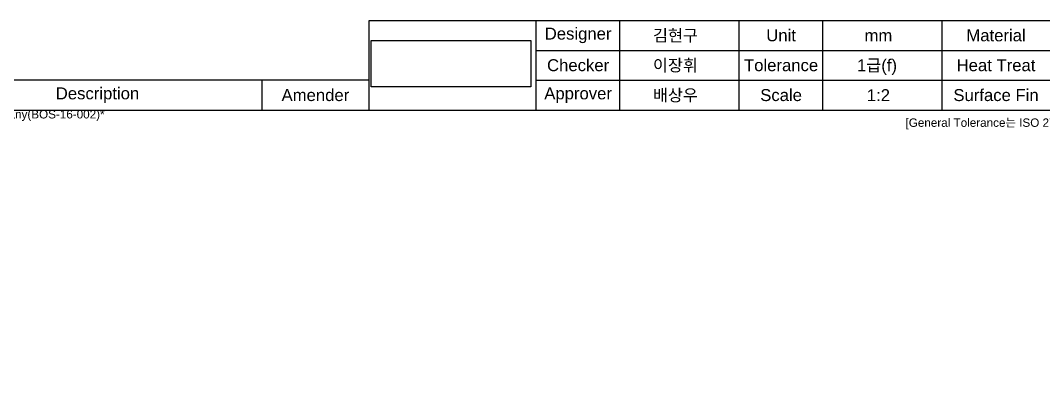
# Model space of a CAD drawing. Header units: millimetres. Extents: x 0 to 416, y -34 to 292.
# Drawn here: x 102.6 to 274, y -33.9 to 25 of the extents above; entities that cross this region are included whole.
import ezdxf
from ezdxf.entities.mleader import LeaderData, LeaderLine
from ezdxf.math import Vec2, Vec3

# ---------------------------------------------------------------- set-up
doc = ezdxf.new("R2010")
doc.units = ezdxf.units.MM
for name, color, linetype in [('Default', 7, 'Continuous'), ('Template', 7, 'Continuous'), ('TEXT_CALLOUT', 7, 'Continuous')]:
    doc.layers.add(name, color=color, linetype=linetype)
picture_1 = doc.add_image_def('image1.jpg', size_in_pixel=(557, 161))

# ---------------------------------------------------------------- blocks, each defined once
blk = doc.blocks.new('_DOT')
at = {"color": 0, "linetype": 'ByBlock', "lineweight": -2}
blk.add_line((-0.5, 0), (-1, 0), dxfattribs=at)
at = {"color": 0, "linetype": 'ByBlock', "const_width": 0.5}
blk.add_lwpolyline([(-0.25, 0, 1), (0.25, 0, 1)], format="xyb", close=True, dxfattribs=at)

msp = doc.modelspace()

# ---------------------------------------------------------------- linework, layer by layer
at = {"layer": 'Template', "color": 7, "linetype": 'Continuous'}
for p, q in [((161, 25), (411, 25)), ((161, 9.99997), (161, 25)), ((189, 20), (189, 25)), ((203, 20), (203, 25)), ((223, 10), (223, 25)), ((237, 10), (237, 25)), ((257, 10), (257, 25)), ((189, 20), (411, 20)), ((189, 15), (189, 20)), ((203, 15), (203, 20)), ((161, 15), (63, 15)), ((143, 15), (143, 10)), ((189, 15), (411, 15)), ((189, 10), (189, 15)), ((203, 10), (203, 15)), ((10, 10), (411, 10))]:
    msp.add_line(p, q, dxfattribs=at)

# ---------------------------------------------------------------- texts
at = {"layer": 'Default', "char_height": 2, "attachment_point": 5}
for s, insert, width in [('{\\fArial|b0||i0||c0|p34;\\C7;\\H2.;\\W1.;Designer}', (196, 22.5), 15.4), ('{\\fArial|b0||i0||c0|p34;\\C7;\\H2.;\\W1.;Unit}', (230, 22.5), 15.4), ('{\\fArial|b0||i0||c0|p34;\\C7;\\H2.;\\W1.;Material}', (266, 22.5), 19.8), ('{\\fArial|b0||i0||c0|p34;\\C7;\\H2.;\\W1.;Checker}', (196, 17.5), 15.4), ('{\\fArial|b0||i0||c0|p34;\\C7;\\H2.;\\W1.;Tolerance}', (230, 17.5), 15.4), ('{\\fArial|b0||i0||c0|p34;\\C7;\\H2.;\\W1.;Heat Treat}', (266, 17.5), 19.8), ('{\\fArial|b0||i0||c0|p34;\\C7;\\H2.;\\W1.;Description}', (115.5, 12.5), 60.5), ('{\\fArial|b0||i0||c0|p34;\\C7;\\H2.;\\W1.;Approver}', (196, 12.5), 15.4), ('{\\fArial|b0||i0||c0|p34;\\C7;\\H2.;\\W1.;Amender}', (152, 12.49998), 19.8), ('{\\fArial|b0||i0||c0|p34;\\C7;\\H2.;\\W1.;Scale}', (230, 12.5), 15.4), ('{\\fArial|b0||i0||c0|p34;\\C7;\\H2.;\\W1.;Surface Fin}', (266, 12.5), 19.8)]:
    msp.add_mtext(s, dxfattribs=dict(at, insert=insert, width=width))

# ---------------------------------------------------------------- pictures from other files: only their frames are drawn
image = msp.add_image(picture_1, insert=(161.31568, 13.91097), size_in_units=(26.78976, 7.74354))

# ---------------------------------------------------------------- leaders
at = {"layer": 'Template', "color": 7, "linetype": 'Continuous'}
ml = msp.add_multileader_mtext('Standard', dxfattribs=at)
ml.set_content('{\\pxsm0.9;\\fArial|b0||i0||c0|p34;\\W1.;*This drawing is a copy and reprint prohibited without the prior written consent of the assets of the Company(BOS-16-002)*\\P}', color=256)
ml.set_leader_properties()
ml.build(insert=Vec2(0, 0))
ml.multileader.update_dxf_attribs({"text_left_attachment_type": 0, "text_right_attachment_type": 0, "dogleg_length": 0, "arrow_head_size": 0.27056})
ctx = ml.context
ctx.base_point, ctx.char_height, ctx.arrow_head_size, ctx.landing_gap_size = Vec3(8.49, 9.0942), 1.4, 0.27056, 0.49
ctx.left_attachment, ctx.right_attachment = 0, 0
ctx.mtext.insert = Vec3(10.49, 10)
ml = msp.add_multileader_mtext('Standard', dxfattribs=at)
ml.set_content('{\\pxsm0.9;\\fArial|b0||i0||c0|p34;\\W1.;[General Tolerance는 ISO 2768-1 적용, 중심거리는 KS B 0420 4급, 판금/Frame은 KS B 0413 C급 적용]\\P}', color=256)
ml.set_leader_properties()
ml.set_arrow_properties(name='DOT')
ml.build(insert=Vec2(0, 0))
ml.multileader.update_dxf_attribs({"leader_type": 0, "dogleg_length": 0, "arrow_head_size": 1.12})
ctx = ml.context
ctx.base_point, ctx.char_height, ctx.arrow_head_size, ctx.landing_gap_size = Vec3(248.84202, 7.7061), 1.4, 1.12, 0.49
ctx.mtext.insert = Vec3(250.84202, 8.6)
at = {"layer": 'TEXT_CALLOUT', "color": 7, "linetype": 'Continuous'}
ml = msp.add_multileader_mtext('Standard', dxfattribs=at)
ml.set_content('{\\pxsm0.9;\\fArial|b0||i0||c0|p34;\\W1.;김현구\\P}', color=256)
ml.set_leader_properties()
ml.set_arrow_properties(name='DOT')
ml.build(insert=Vec2(0, 0))
ml.multileader.update_dxf_attribs({"dogleg_length": 0, "arrow_head_size": 0.78444})
ctx = ml.context
ctx.base_point, ctx.char_height, ctx.arrow_head_size, ctx.landing_gap_size = Vec3(206.476, 22.432), 2, 0.78444, 0.7
ctx.text_align_type = 1
ctx.mtext.insert, ctx.mtext.alignment = Vec3(212.3, 23.5), 2
ml = msp.add_multileader_mtext('Standard', dxfattribs=at)
ml.set_content('{\\pxsm0.9;\\fArial|b0||i0||c0|p34;\\W1.;mm\\P}', color=256)
ml.set_leader_properties()
ml.build(insert=Vec2(0, 0))
ml.multileader.update_dxf_attribs({"dogleg_length": 0, "arrow_head_size": 1.6})
ctx = ml.context
ctx.base_point, ctx.char_height, ctx.arrow_head_size, ctx.landing_gap_size = Vec3(242.155, 22.5), 2, 1.6, 0.7
ctx.text_align_type = 1
ctx.mtext.insert, ctx.mtext.alignment = Vec3(246.3, 23.5), 2
ml = msp.add_multileader_mtext('Standard', dxfattribs=at)
ml.set_content('{\\pxsm0.9;\\fArial|b0||i0||c0|p34;\\W1.;이장휘\\P}', color=256)
ml.set_leader_properties()
ml.set_arrow_properties(name='DOT')
ml.build(insert=Vec2(0, 0))
ml.multileader.update_dxf_attribs({"dogleg_length": 0, "arrow_head_size": 1.6})
ctx = ml.context
ctx.base_point, ctx.char_height, ctx.arrow_head_size, ctx.landing_gap_size = Vec3(206.633, 17.429), 2, 1.6, 0.7
ctx.text_align_type = 1
ctx.mtext.insert, ctx.mtext.alignment = Vec3(212.3, 18.5), 2
ml = msp.add_multileader_mtext('Standard', dxfattribs=at)
ml.set_content('{\\pxsm0.9;\\fArial|b0||i0||c0|p34;\\W1.;1급(f)\\P}', color=256)
ml.set_leader_properties()
ml.set_arrow_properties(name='DOT')
ml.build(insert=Vec2(0, 0))
ml.multileader.update_dxf_attribs({"dogleg_length": 0, "arrow_head_size": 1.6})
ctx = ml.context
ctx.base_point, ctx.char_height, ctx.arrow_head_size, ctx.landing_gap_size = Vec3(240.71739, 17.206), 2, 1.6, 0.7
ctx.mtext.insert = Vec3(242.71739, 18.5)
ml = msp.add_multileader_mtext('Standard', dxfattribs=at)
ml.set_content('{\\pxsm0.9;\\fArial|b0||i0||c0|p34;\\W1.;배상우\\P}', color=256)
ml.set_leader_properties()
ml.set_arrow_properties(name='DOT')
ml.build(insert=Vec2(0, 0))
ml.multileader.update_dxf_attribs({"dogleg_length": 0, "arrow_head_size": 1.6})
ctx = ml.context
ctx.base_point, ctx.char_height, ctx.arrow_head_size, ctx.landing_gap_size = Vec3(206.521, 12.429), 2, 1.6, 0.7
ctx.text_align_type = 1
ctx.mtext.insert, ctx.mtext.alignment = Vec3(212.3, 13.5), 2
ml = msp.add_multileader_mtext('Standard', dxfattribs=at)
ml.set_content('{\\pxsm0.9;\\fArial|b0||i0||c0|p34;\\W1.;1:2\\P}', color=256)
ml.set_leader_properties()
ml.build(insert=Vec2(0, 0))
ml.multileader.update_dxf_attribs({"dogleg_length": 0, "arrow_head_size": 1.6})
ctx = ml.context
ctx.base_point, ctx.char_height, ctx.arrow_head_size, ctx.landing_gap_size = Vec3(242.586, 12.5), 2, 1.6, 0.7
ctx.text_align_type = 1
ctx.mtext.insert, ctx.mtext.alignment = Vec3(246.3, 13.5), 2

doc.saveas('drawing.dxf')
